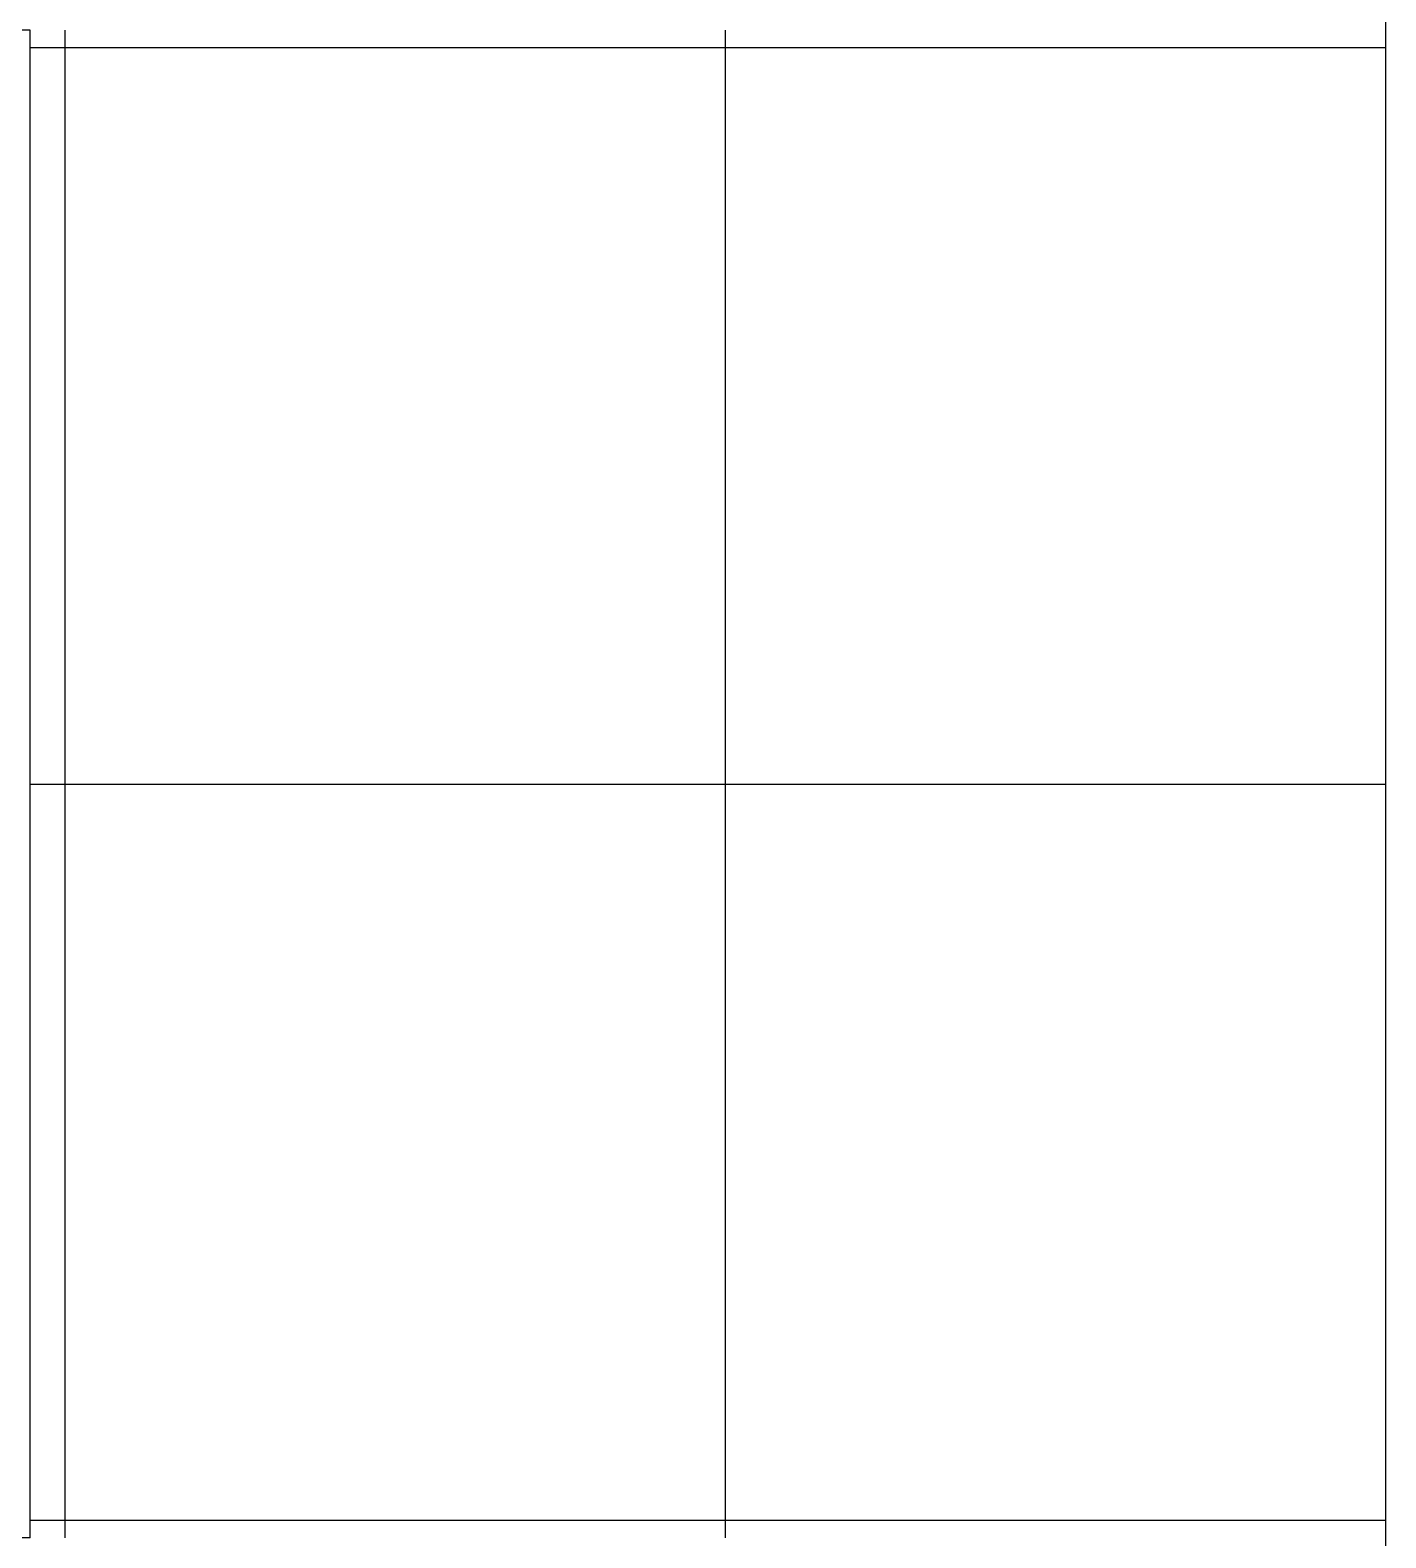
# Model space of a CAD drawing. Header units: centimetres. Extents: x 0 to 5800, y 0 to 6450.
import ezdxf

# ---------------------------------------------------------------- set-up
doc = ezdxf.new("R2010")
doc.units = ezdxf.units.CM
doc.layers.get('0').update_dxf_attribs({"lineweight": 25, "true_color": 0xffffff})

msp = doc.modelspace()

# ---------------------------------------------------------------- linework, layer by layer
for p, q in [((0, 0), (0, 6450)), ((150, 0), (150, 6450)), ((2975, 0), (2975, 6450)), ((5800, 6375), (0, 6375)), ((0, 3225), (5800, 3225)), ((0, 75), (5800, 75))]:
    msp.add_line(p, q)
msp.add_xline((5800, 0), (0, 1))
for p in [(0, 6450), (0, 0)]:
    msp.add_ray(p, (-1, 0))

doc.saveas('drawing.dxf')
